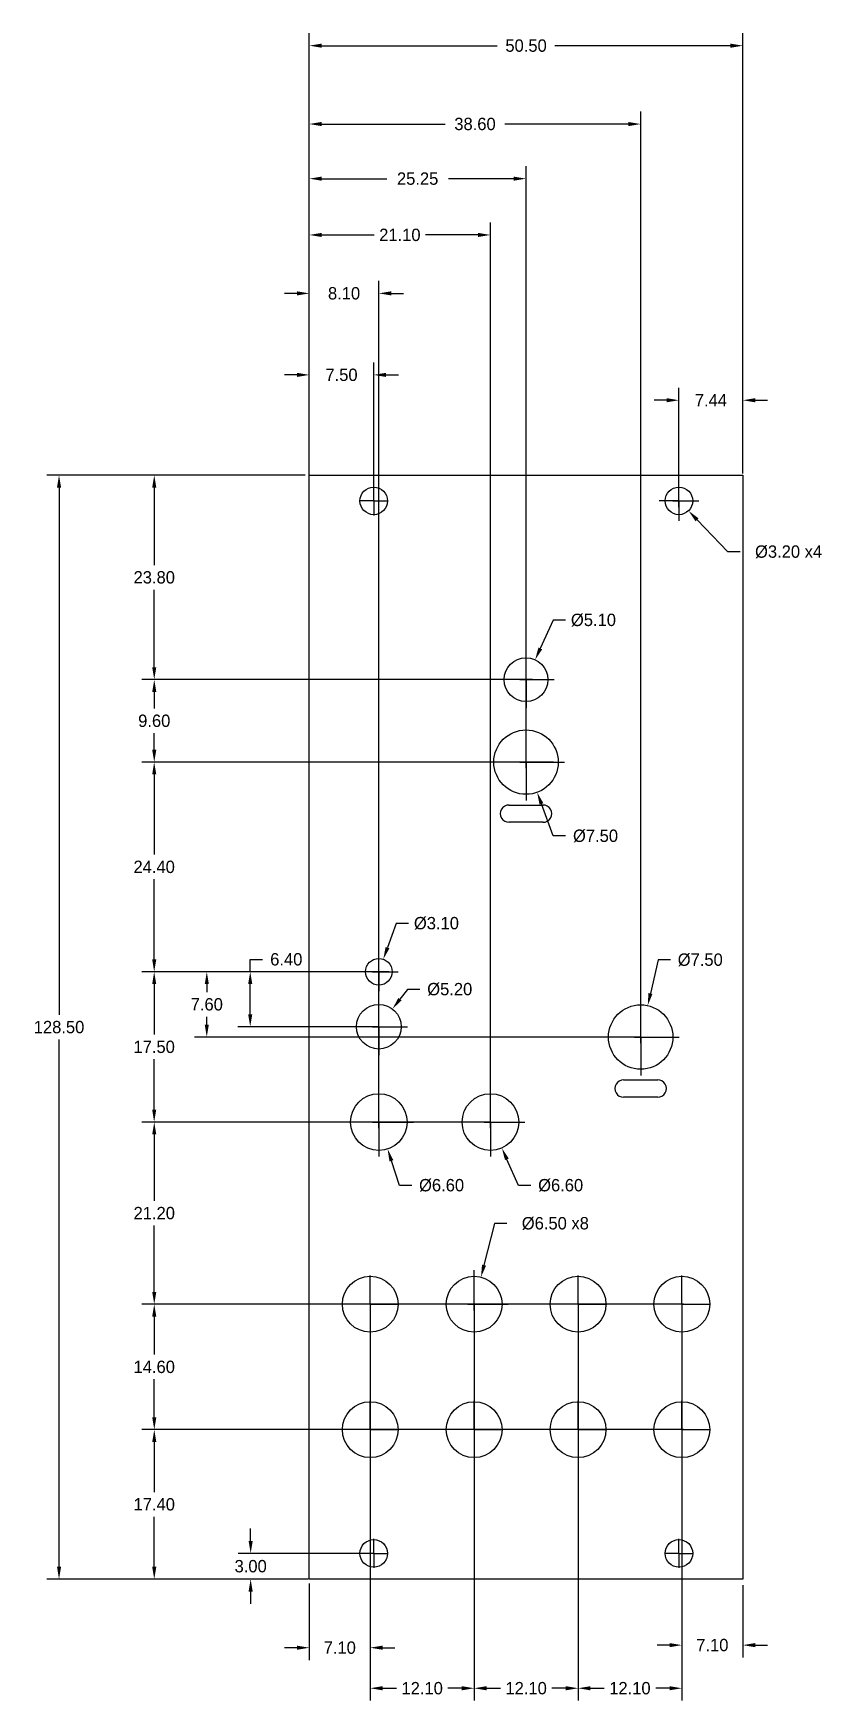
# Model space of a CAD drawing. Header units: millimetres. Extents: x -32 to 60, y -14 to 180.
import ezdxf

# ---------------------------------------------------------------- set-up
doc = ezdxf.new("R2010")
doc.units = ezdxf.units.MM
doc.header["$MEASUREMENT"] = 0
doc.header["$PDSIZE"] = -5
for name, color, linetype in [('Dimensions', 1, 'Continuous'), ('LamageArriere', 2, 'Continuous'), ('Panel', 7, 'Continuous')]:
    doc.layers.add(name, color=color, linetype=linetype)
doc.dimstyles.get("Standard").update_dxf_attribs({"dimscale": 8, "dimtxt": 0.18, "dimasz": 0.18, "dimexe": 0.18, "dimexo": 0.0625, "dimgap": 0.09, "dimtad": 0, "dimtih": 1, "dimtoh": 1, "dimzin": 0, "dimdsep": 46, "dimtxsty": 'Standard', "dimcen": -0.09, "dimadec": 0, "dimazin": 0, "dimtfac": 1, "dimtdec": 4, "dimtofl": 0, "dimtmove": 0, "dimatfit": 3, "dimfxl": 1, "dimtolj": 1, "dimtzin": 0, "dimarcsym": 0})

# ---------------------------------------------------------------- blocks, each defined once
blk = doc.blocks.new('*D193')
at = {"layer": 'Defpoints', "color": 0}
for p in [(0, 128.5), (-18.06, 104.7), (25.25, 104.7)]:
    blk.add_point(p, dxfattribs=at)
at = {"layer": 'Dimensions', "color": 0, "lineweight": -2}
for p, q in [((-0.5, 128.5), (-19.5, 128.5)), ((-18.06, 127.06), (-18.06, 118.04)), ((-18.06, 106.14), (-18.06, 115.16)), ((24.75, 104.7), (-19.5, 104.7))]:
    blk.add_line(p, q, dxfattribs=at)
at = {"layer": 'Dimensions', "color": 0}
for points in [[(-17.82, 127.06), (-18.3, 127.06), (-18.06, 128.5)], [(-18.3, 106.14), (-17.82, 106.14), (-18.06, 104.7)]]:
    blk.add_solid(points, dxfattribs=at)
at = {"layer": 'Dimensions', "color": 0, "insert": (-18.06, 116.6), "char_height": 1.44, "attachment_point": 5}
blk.add_mtext('\\A1;23.80', dxfattribs=at)
blk = doc.blocks.new('*D194')
at = {"layer": 'Defpoints', "color": 0}
for p in [(26.49, 104.7), (-18.06, 95.1), (26.49, 95.1)]:
    blk.add_point(p, dxfattribs=at)
at = {"layer": 'Dimensions', "color": 0, "lineweight": -2}
for p, q in [((25.99, 104.7), (-19.5, 104.7)), ((-18.06, 103.26), (-18.06, 101.34)), ((-18.06, 96.54), (-18.06, 98.46)), ((25.99, 95.1), (-19.5, 95.1))]:
    blk.add_line(p, q, dxfattribs=at)
at = {"layer": 'Dimensions', "color": 0}
for points in [[(-17.82, 103.26), (-18.3, 103.26), (-18.06, 104.7)], [(-18.3, 96.54), (-17.82, 96.54), (-18.06, 95.1)]]:
    blk.add_solid(points, dxfattribs=at)
at = {"layer": 'Dimensions', "color": 0, "insert": (-18.06, 99.9), "char_height": 1.44, "attachment_point": 5}
blk.add_mtext('\\A1;9.60', dxfattribs=at)
blk = doc.blocks.new('*D195')
at = {"layer": 'Defpoints', "color": 0}
for p in [(28.94, 95.1), (-18.07, 70.7), (8.1, 70.7)]:
    blk.add_point(p, dxfattribs=at)
at = {"layer": 'Dimensions', "color": 0, "lineweight": -2}
for p, q in [((28.44, 95.1), (-19.5, 95.1)), ((-18.07, 93.66), (-18.07, 84.34)), ((-18.07, 72.14), (-18.07, 81.46)), ((7.6, 70.7), (-19.5, 70.7))]:
    blk.add_line(p, q, dxfattribs=at)
at = {"layer": 'Dimensions', "color": 0}
for points in [[(-17.82, 93.66), (-18.3, 93.66), (-18.07, 95.1)], [(-18.3, 72.14), (-17.82, 72.14), (-18.07, 70.7)]]:
    blk.add_solid(points, dxfattribs=at)
at = {"layer": 'Dimensions', "color": 0, "insert": (-18.07, 82.9), "char_height": 1.44, "attachment_point": 5}
blk.add_mtext('\\A1;24.40', dxfattribs=at)
blk = doc.blocks.new('*D196')
at = {"layer": 'Defpoints', "color": 0}
for p in [(9.78, 70.7), (-18.07, 53.2), (8.1, 53.2)]:
    blk.add_point(p, dxfattribs=at)
at = {"layer": 'Dimensions', "color": 0, "lineweight": -2}
for p, q in [((9.28, 70.7), (-19.51, 70.7)), ((-18.07, 69.26), (-18.07, 63.39)), ((-18.07, 54.64), (-18.07, 60.51)), ((7.6, 53.2), (-19.51, 53.2))]:
    blk.add_line(p, q, dxfattribs=at)
at = {"layer": 'Dimensions', "color": 0}
for points in [[(-17.83, 69.26), (-18.3, 69.26), (-18.07, 70.7)], [(-18.3, 54.64), (-17.83, 54.64), (-18.07, 53.2)]]:
    blk.add_solid(points, dxfattribs=at)
at = {"layer": 'Dimensions', "color": 0, "insert": (-18.07, 61.95), "char_height": 1.44, "attachment_point": 5}
blk.add_mtext('\\A1;17.50', dxfattribs=at)
blk = doc.blocks.new('*D198')
at = {"layer": 'Defpoints', "color": 0}
for p in [(44.09, 32), (-18.06, 17.4), (44.09, 17.4)]:
    blk.add_point(p, dxfattribs=at)
at = {"layer": 'Dimensions', "color": 0, "lineweight": -2}
for p, q in [((43.59, 32), (-19.5, 32)), ((-18.06, 30.56), (-18.06, 26.14)), ((-18.06, 18.84), (-18.06, 23.26)), ((43.59, 17.4), (-19.5, 17.4))]:
    blk.add_line(p, q, dxfattribs=at)
at = {"layer": 'Dimensions', "color": 0}
for points in [[(-17.82, 30.56), (-18.3, 30.56), (-18.06, 32)], [(-18.3, 18.84), (-17.82, 18.84), (-18.06, 17.4)]]:
    blk.add_solid(points, dxfattribs=at)
at = {"layer": 'Dimensions', "color": 0, "insert": (-18.06, 24.7), "char_height": 1.44, "attachment_point": 5}
blk.add_mtext('\\A1;14.60', dxfattribs=at)
blk = doc.blocks.new('*D199')
at = {"layer": 'Defpoints', "color": 0}
for p in [(-18.06, 17.4), (43.15, 17.4), (0, 0)]:
    blk.add_point(p, dxfattribs=at)
at = {"layer": 'Dimensions', "color": 0, "lineweight": -2}
for p, q in [((42.65, 17.4), (-19.5, 17.4)), ((-18.06, 15.96), (-18.06, 10.14)), ((-18.06, 1.44), (-18.06, 7.26)), ((-0.5, 0), (-19.5, 0))]:
    blk.add_line(p, q, dxfattribs=at)
at = {"layer": 'Dimensions', "color": 0}
for points in [[(-17.82, 15.96), (-18.3, 15.96), (-18.06, 17.4)], [(-18.3, 1.44), (-17.82, 1.44), (-18.06, 0)]]:
    blk.add_solid(points, dxfattribs=at)
at = {"layer": 'Dimensions', "color": 0, "insert": (-18.06, 8.7), "char_height": 1.44, "attachment_point": 5}
blk.add_mtext('\\A1;17.40', dxfattribs=at)
blk = doc.blocks.new('*D200')
at = {"layer": 'Defpoints', "color": 0}
for p in [(7.5, 3), (-6.83, 0), (0.35, 0)]:
    blk.add_point(p, dxfattribs=at)
at = {"layer": 'Dimensions', "color": 0, "lineweight": -2}
for p, q in [((-6.83, 4.44), (-6.83, 5.88)), ((7, 3), (-8.27, 3)), ((-0.15, 0), (-8.27, 0)), ((-6.83, -1.44), (-6.83, -2.88))]:
    blk.add_line(p, q, dxfattribs=at)
at = {"layer": 'Dimensions', "color": 0}
for points in [[(-7.07, 4.44), (-6.59, 4.44), (-6.83, 3)], [(-6.59, -1.44), (-7.07, -1.44), (-6.83, 0)]]:
    blk.add_solid(points, dxfattribs=at)
at = {"layer": 'Dimensions', "color": 0, "insert": (-6.83, 1.5), "char_height": 1.44, "attachment_point": 5}
blk.add_mtext('\\A1;3.00', dxfattribs=at)
blk = doc.blocks.new('*D213')
at = {"layer": 'Defpoints', "color": 0}
for p in [(50.5, 137.22), (50.5, 128.5), (43.06, 125.5)]:
    blk.add_point(p, dxfattribs=at)
at = {"layer": 'Dimensions', "color": 0, "lineweight": -2}
for p, q in [((43.06, 126), (43.06, 138.66)), ((50.5, 129), (50.5, 138.66)), ((41.62, 137.22), (40.18, 137.22)), ((51.94, 137.22), (53.38, 137.22))]:
    blk.add_line(p, q, dxfattribs=at)
at = {"layer": 'Dimensions', "color": 0}
for points in [[(41.62, 136.98), (41.62, 137.46), (43.06, 137.22)], [(51.94, 137.46), (51.94, 136.98), (50.5, 137.22)]]:
    blk.add_solid(points, dxfattribs=at)
at = {"layer": 'Dimensions', "color": 0, "insert": (46.78, 137.22), "char_height": 1.44, "attachment_point": 5}
blk.add_mtext('\\A1;7.44', dxfattribs=at)
blk = doc.blocks.new('*D214')
at = {"layer": 'Defpoints', "color": 0}
for p in [(0, 140.17), (0, 128.5), (7.5, 125.5)]:
    blk.add_point(p, dxfattribs=at)
at = {"layer": 'Dimensions', "color": 0, "lineweight": -2}
for p, q in [((-1.44, 140.17), (-2.88, 140.17)), ((0, 129), (0, 141.61)), ((7.5, 126), (7.5, 141.61)), ((8.94, 140.17), (10.38, 140.17))]:
    blk.add_line(p, q, dxfattribs=at)
at = {"layer": 'Dimensions', "color": 0}
for points in [[(-1.44, 139.93), (-1.44, 140.41), (0, 140.17)], [(8.94, 140.41), (8.94, 139.93), (7.5, 140.17)]]:
    blk.add_solid(points, dxfattribs=at)
at = {"layer": 'Dimensions', "color": 0, "insert": (3.75, 140.17), "char_height": 1.44, "attachment_point": 5}
blk.add_mtext('\\A1;7.50', dxfattribs=at)
blk = doc.blocks.new('*D215')
at = {"layer": 'Defpoints', "color": 0}
for p in [(-6.88, 70.7), (8.05, 70.7), (8.11, 64.3)]:
    blk.add_point(p, dxfattribs=at)
at = {"layer": 'Dimensions', "color": 0, "lineweight": -2}
for p, q in [((-6.88, 72.14), (-5.44, 72.14)), ((-6.88, 70.7), (-6.88, 72.14)), ((7.55, 70.7), (-8.32, 70.7)), ((-6.88, 65.74), (-6.88, 69.26)), ((7.61, 64.3), (-8.32, 64.3))]:
    blk.add_line(p, q, dxfattribs=at)
at = {"layer": 'Dimensions', "color": 0}
for points in [[(-6.64, 69.26), (-7.12, 69.26), (-6.88, 70.7)], [(-7.12, 65.74), (-6.64, 65.74), (-6.88, 64.3)]]:
    blk.add_solid(points, dxfattribs=at)
at = {"layer": 'Dimensions', "color": 0, "insert": (-2.68, 72.14), "char_height": 1.44, "attachment_point": 5}
blk.add_mtext('\\A1;6.40', dxfattribs=at)
blk = doc.blocks.new('*D216')
at = {"layer": 'Defpoints', "color": 0}
for p in [(-11.94, 70.7), (8.1, 70.7), (38.6, 63.1)]:
    blk.add_point(p, dxfattribs=at)
at = {"layer": 'Dimensions', "color": 0, "lineweight": -2}
for p, q in [((7.6, 70.7), (-13.38, 70.7)), ((-11.94, 69.26), (-11.94, 68.34)), ((-11.94, 64.54), (-11.94, 65.46)), ((38.1, 63.1), (-13.38, 63.1))]:
    blk.add_line(p, q, dxfattribs=at)
at = {"layer": 'Dimensions', "color": 0}
for points in [[(-11.7, 69.26), (-12.18, 69.26), (-11.94, 70.7)], [(-12.18, 64.54), (-11.7, 64.54), (-11.94, 63.1)]]:
    blk.add_solid(points, dxfattribs=at)
at = {"layer": 'Dimensions', "color": 0, "insert": (-11.94, 66.9), "char_height": 1.44, "attachment_point": 5}
blk.add_mtext('\\A1;7.60', dxfattribs=at)
blk = doc.blocks.new('*D217')
at = {"layer": 'Defpoints', "color": 0}
for p in [(-17.95, 53.2), (21.11, 53.2), (43.41, 32)]:
    blk.add_point(p, dxfattribs=at)
at = {"layer": 'Dimensions', "color": 0, "lineweight": -2}
for p, q in [((20.61, 53.2), (-19.5, 53.2)), ((-18.06, 51.76), (-18.06, 44.04)), ((-18.06, 33.44), (-18.06, 41.16)), ((42.91, 32), (-19.5, 32))]:
    blk.add_line(p, q, dxfattribs=at)
at = {"layer": 'Dimensions', "color": 0}
for points in [[(-17.82, 51.76), (-18.3, 51.76), (-18.06, 53.2)], [(-18.3, 33.44), (-17.82, 33.44), (-18.06, 32)]]:
    blk.add_solid(points, dxfattribs=at)
at = {"layer": 'Dimensions', "color": 0, "insert": (-18.06, 42.6), "char_height": 1.44, "attachment_point": 5}
blk.add_mtext('\\A1;21.20', dxfattribs=at)
blk = doc.blocks.new('*D218')
at = {"layer": 'Defpoints', "color": 0}
for p in [(-0.1, 128.5), (-29.15, 0), (0, 0)]:
    blk.add_point(p, dxfattribs=at)
at = {"layer": 'Dimensions', "color": 0, "lineweight": -2}
for p, q in [((-0.6, 128.5), (-30.59, 128.5)), ((-29.15, 127.06), (-29.15, 65.69)), ((-29.15, 1.44), (-29.15, 62.81)), ((-0.5, 0), (-30.59, 0))]:
    blk.add_line(p, q, dxfattribs=at)
at = {"layer": 'Dimensions', "color": 0}
for points in [[(-28.91, 127.06), (-29.39, 127.06), (-29.15, 128.5)], [(-29.39, 1.44), (-28.91, 1.44), (-29.15, 0)]]:
    blk.add_solid(points, dxfattribs=at)
at = {"layer": 'Dimensions', "color": 0, "insert": (-29.15, 64.25), "char_height": 1.44, "attachment_point": 5}
blk.add_mtext('\\A1;128.50', dxfattribs=at)
blk = doc.blocks.new('*D222')
at = {"layer": 'Defpoints', "color": 0}
for p in [(7.1, 31.87), (19.2, 31.87), (19.2, -12.7)]:
    blk.add_point(p, dxfattribs=at)
at = {"layer": 'Dimensions', "color": 0, "lineweight": -2}
for p, q in [((7.1, 31.37), (7.1, -14.14)), ((19.2, 31.37), (19.2, -14.14)), ((8.54, -12.7), (10.15, -12.7)), ((17.76, -12.7), (16.15, -12.7))]:
    blk.add_line(p, q, dxfattribs=at)
at = {"layer": 'Dimensions', "color": 0}
for points in [[(8.54, -12.46), (8.54, -12.94), (7.1, -12.7)], [(17.76, -12.94), (17.76, -12.46), (19.2, -12.7)]]:
    blk.add_solid(points, dxfattribs=at)
at = {"layer": 'Dimensions', "color": 0, "insert": (13.15, -12.7), "char_height": 1.44, "attachment_point": 5}
blk.add_mtext('\\A1;12.10', dxfattribs=at)
blk = doc.blocks.new('*D223')
at = {"layer": 'Defpoints', "color": 0}
for p in [(19.21, 32.46), (31.31, 31.77), (31.31, -12.7)]:
    blk.add_point(p, dxfattribs=at)
at = {"layer": 'Dimensions', "color": 0, "lineweight": -2}
for p, q in [((19.21, 31.96), (19.21, -14.14)), ((31.31, 31.27), (31.31, -14.14)), ((20.65, -12.7), (22.26, -12.7)), ((29.87, -12.7), (28.26, -12.7))]:
    blk.add_line(p, q, dxfattribs=at)
at = {"layer": 'Dimensions', "color": 0}
for points in [[(20.65, -12.46), (20.65, -12.94), (19.21, -12.7)], [(29.87, -12.94), (29.87, -12.46), (31.31, -12.7)]]:
    blk.add_solid(points, dxfattribs=at)
at = {"layer": 'Dimensions', "color": 0, "insert": (25.26, -12.7), "char_height": 1.44, "attachment_point": 5}
blk.add_mtext('\\A1;12.10', dxfattribs=at)
blk = doc.blocks.new('*D224')
at = {"layer": 'Defpoints', "color": 0}
for p in [(31.31, 32.07), (43.41, 32), (43.41, -12.7)]:
    blk.add_point(p, dxfattribs=at)
at = {"layer": 'Dimensions', "color": 0, "lineweight": -2}
for p, q in [((31.31, 31.57), (31.31, -14.14)), ((43.41, 31.5), (43.41, -14.14)), ((32.74, -12.7), (34.35, -12.7)), ((41.97, -12.7), (40.35, -12.7))]:
    blk.add_line(p, q, dxfattribs=at)
at = {"layer": 'Dimensions', "color": 0}
for points in [[(32.74, -12.46), (32.74, -12.94), (31.31, -12.7)], [(41.97, -12.94), (41.97, -12.46), (43.41, -12.7)]]:
    blk.add_solid(points, dxfattribs=at)
at = {"layer": 'Dimensions', "color": 0, "insert": (37.35, -12.7), "char_height": 1.44, "attachment_point": 5}
blk.add_mtext('\\A1;12.10', dxfattribs=at)
blk = doc.blocks.new('*D225')
at = {"layer": 'Defpoints', "color": 0}
for p in [(43.4, 31.87), (50.5, -0.2), (50.5, -7.68)]:
    blk.add_point(p, dxfattribs=at)
at = {"layer": 'Dimensions', "color": 0, "lineweight": -2}
for p, q in [((43.4, 31.37), (43.4, -9.12)), ((50.5, -0.7), (50.5, -9.12)), ((41.96, -7.68), (40.52, -7.68)), ((51.94, -7.68), (53.38, -7.68))]:
    blk.add_line(p, q, dxfattribs=at)
at = {"layer": 'Dimensions', "color": 0}
for points in [[(41.96, -7.92), (41.96, -7.44), (43.4, -7.68)], [(51.94, -7.44), (51.94, -7.92), (50.5, -7.68)]]:
    blk.add_solid(points, dxfattribs=at)
at = {"layer": 'Dimensions', "color": 0, "insert": (46.95, -7.68), "char_height": 1.44, "attachment_point": 5}
blk.add_mtext('\\A1;7.10', dxfattribs=at)
blk = doc.blocks.new('*D226')
at = {"layer": 'Defpoints', "color": 0}
for p in [(7.1, 32.36), (0, 0), (0, -7.98)]:
    blk.add_point(p, dxfattribs=at)
at = {"layer": 'Dimensions', "color": 0, "lineweight": -2}
for p, q in [((7.1, 31.86), (7.1, -9.42)), ((0, -0.5), (0, -9.42)), ((-1.44, -7.98), (-2.88, -7.98)), ((8.54, -7.98), (9.98, -7.98))]:
    blk.add_line(p, q, dxfattribs=at)
at = {"layer": 'Dimensions', "color": 0}
for points in [[(-1.44, -8.22), (-1.44, -7.74), (0, -7.98)], [(8.54, -7.74), (8.54, -8.22), (7.1, -7.98)]]:
    blk.add_solid(points, dxfattribs=at)
at = {"layer": 'Dimensions', "color": 0, "insert": (3.55, -7.98), "char_height": 1.44, "attachment_point": 5}
blk.add_mtext('\\A1;7.10', dxfattribs=at)
blk = doc.blocks.new('*D228')
at = {"layer": 'Defpoints', "color": 0}
for p in [(0, 149.66), (0, 128.28), (8.1, 53.55)]:
    blk.add_point(p, dxfattribs=at)
at = {"layer": 'Dimensions', "color": 0, "lineweight": -2}
for p, q in [((-1.44, 149.66), (-2.88, 149.66)), ((0, 128.78), (0, 151.1)), ((8.1, 54.05), (8.1, 151.1)), ((9.54, 149.66), (10.98, 149.66))]:
    blk.add_line(p, q, dxfattribs=at)
at = {"layer": 'Dimensions', "color": 0}
for points in [[(-1.44, 149.42), (-1.44, 149.9), (0, 149.66)], [(9.54, 149.9), (9.54, 149.42), (8.1, 149.66)]]:
    blk.add_solid(points, dxfattribs=at)
at = {"layer": 'Dimensions', "color": 0, "insert": (4.05, 149.66), "char_height": 1.44, "attachment_point": 5}
blk.add_mtext('\\A1;8.10', dxfattribs=at)
blk = doc.blocks.new('*D231')
at = {"layer": 'Defpoints', "color": 0}
for p in [(0, 156.46), (0, 128.03), (21.1, 52.94)]:
    blk.add_point(p, dxfattribs=at)
at = {"layer": 'Dimensions', "color": 0, "lineweight": -2}
for p, q in [((0, 128.53), (0, 157.9)), ((21.1, 53.44), (21.1, 157.9)), ((1.44, 156.46), (7.55, 156.46)), ((19.66, 156.46), (13.55, 156.46))]:
    blk.add_line(p, q, dxfattribs=at)
at = {"layer": 'Dimensions', "color": 0}
for points in [[(1.44, 156.7), (1.44, 156.22), (0, 156.46)], [(19.66, 156.22), (19.66, 156.7), (21.1, 156.46)]]:
    blk.add_solid(points, dxfattribs=at)
at = {"layer": 'Dimensions', "color": 0, "insert": (10.55, 156.46), "char_height": 1.44, "attachment_point": 5}
blk.add_mtext('\\A1;21.10', dxfattribs=at)
blk = doc.blocks.new('*D233')
at = {"layer": 'Defpoints', "color": 0}
for p in [(0, 169.37), (0, 128.53), (38.6, 63.1)]:
    blk.add_point(p, dxfattribs=at)
at = {"layer": 'Dimensions', "color": 0, "lineweight": -2}
for p, q in [((0, 129.03), (0, 170.81)), ((38.6, 63.6), (38.6, 170.81)), ((1.44, 169.37), (15.82, 169.37)), ((37.16, 169.37), (22.78, 169.37))]:
    blk.add_line(p, q, dxfattribs=at)
at = {"layer": 'Dimensions', "color": 0}
for points in [[(1.44, 169.61), (1.44, 169.13), (0, 169.37)], [(37.16, 169.13), (37.16, 169.61), (38.6, 169.37)]]:
    blk.add_solid(points, dxfattribs=at)
at = {"layer": 'Dimensions', "color": 0, "insert": (19.3, 169.37), "char_height": 1.44, "attachment_point": 5}
blk.add_mtext('\\A1;38.60', dxfattribs=at)
blk = doc.blocks.new('*D234')
at = {"layer": 'Defpoints', "color": 0}
for p in [(50.5, 178.49), (0, 128.21), (50.5, 128.21)]:
    blk.add_point(p, dxfattribs=at)
at = {"layer": 'Dimensions', "color": 0, "lineweight": -2}
for p, q in [((0, 128.71), (0, 179.93)), ((50.5, 128.71), (50.5, 179.93)), ((1.44, 178.49), (21.89, 178.49)), ((49.06, 178.49), (28.61, 178.49))]:
    blk.add_line(p, q, dxfattribs=at)
at = {"layer": 'Dimensions', "color": 0}
for points in [[(1.44, 178.73), (1.44, 178.25), (0, 178.49)], [(49.06, 178.25), (49.06, 178.73), (50.5, 178.49)]]:
    blk.add_solid(points, dxfattribs=at)
at = {"layer": 'Dimensions', "color": 0, "insert": (25.25, 178.49), "char_height": 1.44, "attachment_point": 5}
blk.add_mtext('\\A1;50.50', dxfattribs=at)
blk = doc.blocks.new('*D235')
at = {"layer": 'Defpoints', "color": 0}
for p in [(0, 163.01), (0, 128.14), (25.25, 94.73)]:
    blk.add_point(p, dxfattribs=at)
at = {"layer": 'Dimensions', "color": 0, "lineweight": -2}
for p, q in [((0, 128.64), (0, 164.45)), ((25.25, 95.23), (25.25, 164.45)), ((1.44, 163.01), (9.02, 163.01)), ((23.8, 163.01), (16.22, 163.01))]:
    blk.add_line(p, q, dxfattribs=at)
at = {"layer": 'Dimensions', "color": 0}
for points in [[(1.44, 163.25), (1.44, 162.77), (0, 163.01)], [(23.8, 162.77), (23.8, 163.25), (25.25, 163.01)]]:
    blk.add_solid(points, dxfattribs=at)
at = {"layer": 'Dimensions', "color": 0, "insert": (12.62, 163.01), "char_height": 1.44, "attachment_point": 5}
blk.add_mtext('\\A1;25.25', dxfattribs=at)
blk = doc.blocks.new('*D237')
at = {"layer": 'Defpoints', "color": 0}
for p in [(41.95, 126.65), (44.17, 124.35)]:
    blk.add_point(p, dxfattribs=at)
at = {"layer": 'Dimensions', "color": 0}
for p, q in [((43.06, 126.94), (43.06, 127.82)), ((43.06, 124.78), (43.06, 126.22)), ((41.62, 125.5), (40.74, 125.5)), ((42.34, 125.5), (43.78, 125.5)), ((44.5, 125.5), (45.38, 125.5)), ((43.06, 124.06), (43.06, 123.18))]:
    blk.add_line(p, q, dxfattribs=at)
at = {"layer": 'Dimensions', "color": 0, "lineweight": -2}
for p, q in [((48.75, 119.58), (45.17, 123.31)), ((50.19, 119.58), (48.75, 119.58))]:
    blk.add_line(p, q, dxfattribs=at)
at = {"layer": 'Dimensions', "color": 0}
blk.add_solid([(45.34, 123.48), (44.99, 123.14), (44.17, 124.35)], dxfattribs=at)
at = {"layer": 'Dimensions', "color": 0, "insert": (55.83, 119.58), "char_height": 1.44, "attachment_point": 5}
blk.add_mtext('\\A1;%%c3.20 x4', dxfattribs=at)
blk = doc.blocks.new('*D238')
at = {"layer": 'Defpoints', "color": 0}
for p in [(26.31, 107.02), (24.18, 102.38)]:
    blk.add_point(p, dxfattribs=at)
at = {"layer": 'Dimensions', "color": 0, "lineweight": -2}
for p, q in [((28.42, 111.63), (26.91, 108.33)), ((29.86, 111.63), (28.42, 111.63))]:
    blk.add_line(p, q, dxfattribs=at)
at = {"layer": 'Dimensions', "color": 0}
for p, q in [((25.25, 106.14), (25.25, 107.97)), ((25.25, 103.98), (25.25, 105.42)), ((23.8, 104.7), (21.98, 104.7)), ((24.53, 104.7), (25.96, 104.7)), ((25.25, 103.26), (25.25, 101.43)), ((26.69, 104.7), (28.52, 104.7))]:
    blk.add_line(p, q, dxfattribs=at)
blk.add_solid([(26.69, 108.43), (27.13, 108.23), (26.31, 107.02)], dxfattribs=at)
at = {"layer": 'Dimensions', "color": 0, "insert": (33.1, 111.63), "char_height": 1.44, "attachment_point": 5}
blk.add_mtext('\\A1;%%c5.10', dxfattribs=at)
blk = doc.blocks.new('*D239')
at = {"layer": 'Defpoints', "color": 0}
for p in [(23.95, 98.62), (26.54, 91.58)]:
    blk.add_point(p, dxfattribs=at)
at = {"layer": 'Dimensions', "color": 0}
for p, q in [((25.25, 96.54), (25.25, 99.57)), ((23.8, 95.1), (20.78, 95.1)), ((24.53, 95.1), (25.96, 95.1)), ((25.25, 94.38), (25.25, 95.82)), ((26.69, 95.1), (29.71, 95.1)), ((25.25, 93.66), (25.25, 90.63))]:
    blk.add_line(p, q, dxfattribs=at)
at = {"layer": 'Dimensions', "color": 0, "lineweight": -2}
for p, q in [((28.42, 86.5), (27.04, 90.23)), ((29.86, 86.5), (28.42, 86.5))]:
    blk.add_line(p, q, dxfattribs=at)
at = {"layer": 'Dimensions', "color": 0}
blk.add_solid([(27.27, 90.31), (26.82, 90.15), (26.54, 91.58)], dxfattribs=at)
at = {"layer": 'Dimensions', "color": 0, "insert": (33.34, 86.5), "char_height": 1.44, "attachment_point": 5}
blk.add_mtext('\\A1;%%c7.50', dxfattribs=at)
blk = doc.blocks.new('*D240')
at = {"layer": 'Defpoints', "color": 0}
for p in [(8.62, 72.16), (7.58, 69.24)]:
    blk.add_point(p, dxfattribs=at)
at = {"layer": 'Dimensions', "color": 0, "lineweight": -2}
for p, q in [((10.13, 76.33), (9.11, 73.51)), ((11.57, 76.33), (10.13, 76.33))]:
    blk.add_line(p, q, dxfattribs=at)
at = {"layer": 'Dimensions', "color": 0}
for p, q in [((8.1, 72.14), (8.1, 72.97)), ((6.66, 70.7), (5.83, 70.7)), ((7.38, 70.7), (8.82, 70.7)), ((8.1, 69.98), (8.1, 71.42)), ((9.54, 70.7), (10.37, 70.7)), ((8.1, 69.26), (8.1, 68.43))]:
    blk.add_line(p, q, dxfattribs=at)
blk.add_solid([(8.89, 73.59), (9.34, 73.43), (8.62, 72.16)], dxfattribs=at)
at = {"layer": 'Dimensions', "color": 0, "insert": (14.81, 76.33), "char_height": 1.44, "attachment_point": 5}
blk.add_mtext('\\A1;%%c3.10', dxfattribs=at)
blk = doc.blocks.new('*D241')
at = {"layer": 'Defpoints', "color": 0}
for p in [(9.68, 66.36), (6.52, 62.24)]:
    blk.add_point(p, dxfattribs=at)
at = {"layer": 'Dimensions', "color": 0, "lineweight": -2}
for p, q in [((11.44, 68.65), (10.56, 67.5)), ((12.88, 68.65), (11.44, 68.65))]:
    blk.add_line(p, q, dxfattribs=at)
at = {"layer": 'Dimensions', "color": 0}
for p, q in [((8.1, 65.74), (8.1, 67.62)), ((6.66, 64.3), (4.78, 64.3)), ((7.38, 64.3), (8.82, 64.3)), ((8.1, 63.58), (8.1, 65.02)), ((9.54, 64.3), (11.42, 64.3)), ((8.1, 62.86), (8.1, 60.98))]:
    blk.add_line(p, q, dxfattribs=at)
blk.add_solid([(10.37, 67.65), (10.75, 67.36), (9.68, 66.36)], dxfattribs=at)
at = {"layer": 'Dimensions', "color": 0, "insert": (16.36, 68.65), "char_height": 1.44, "attachment_point": 5}
blk.add_mtext('\\A1;%%c5.20', dxfattribs=at)
blk = doc.blocks.new('*D242')
at = {"layer": 'Defpoints', "color": 0}
for p in [(7.08, 56.34), (9.12, 50.06)]:
    blk.add_point(p, dxfattribs=at)
at = {"layer": 'Dimensions', "color": 0}
for p, q in [((8.1, 54.64), (8.1, 57.22)), ((6.66, 53.2), (4.08, 53.2)), ((7.38, 53.2), (8.82, 53.2)), ((8.1, 52.48), (8.1, 53.92)), ((9.54, 53.2), (12.12, 53.2)), ((8.1, 51.76), (8.1, 49.18))]:
    blk.add_line(p, q, dxfattribs=at)
at = {"layer": 'Dimensions', "color": 0, "lineweight": -2}
for p, q in [((10.49, 45.83), (9.57, 48.69)), ((11.93, 45.83), (10.49, 45.83))]:
    blk.add_line(p, q, dxfattribs=at)
at = {"layer": 'Dimensions', "color": 0}
blk.add_solid([(9.79, 48.77), (9.34, 48.62), (9.12, 50.06)], dxfattribs=at)
at = {"layer": 'Dimensions', "color": 0, "insert": (15.41, 45.83), "char_height": 1.44, "attachment_point": 5}
blk.add_mtext('\\A1;%%c6.60', dxfattribs=at)
blk = doc.blocks.new('*D243')
at = {"layer": 'Defpoints', "color": 0}
for p in [(19.77, 56.22), (22.43, 50.18)]:
    blk.add_point(p, dxfattribs=at)
at = {"layer": 'Dimensions', "color": 0}
for p, q in [((21.1, 54.64), (21.1, 57.22)), ((19.66, 53.2), (17.08, 53.2)), ((20.38, 53.2), (21.82, 53.2)), ((21.1, 52.48), (21.1, 53.92)), ((22.54, 53.2), (25.12, 53.2)), ((21.1, 51.76), (21.1, 49.18))]:
    blk.add_line(p, q, dxfattribs=at)
at = {"layer": 'Dimensions', "color": 0, "lineweight": -2}
for p, q in [((24.36, 45.83), (23.02, 48.86)), ((25.8, 45.83), (24.36, 45.83))]:
    blk.add_line(p, q, dxfattribs=at)
at = {"layer": 'Dimensions', "color": 0}
blk.add_solid([(23.24, 48.96), (22.8, 48.77), (22.43, 50.18)], dxfattribs=at)
at = {"layer": 'Dimensions', "color": 0, "insert": (29.28, 45.83), "char_height": 1.44, "attachment_point": 5}
blk.add_mtext('\\A1;%%c6.60', dxfattribs=at)
blk = doc.blocks.new('*D244')
at = {"layer": 'Defpoints', "color": 0}
for p in [(39.42, 66.76), (37.78, 59.44)]:
    blk.add_point(p, dxfattribs=at)
at = {"layer": 'Dimensions', "color": 0, "lineweight": -2}
for p, q in [((40.62, 72.08), (39.74, 68.16)), ((42.06, 72.08), (40.62, 72.08))]:
    blk.add_line(p, q, dxfattribs=at)
at = {"layer": 'Dimensions', "color": 0}
for p, q in [((38.6, 64.54), (38.6, 67.57)), ((37.16, 63.1), (34.13, 63.1)), ((37.88, 63.1), (39.32, 63.1)), ((38.6, 62.38), (38.6, 63.82)), ((40.04, 63.1), (43.07, 63.1)), ((38.6, 61.66), (38.6, 58.63))]:
    blk.add_line(p, q, dxfattribs=at)
blk.add_solid([(39.51, 68.22), (39.97, 68.11), (39.42, 66.76)], dxfattribs=at)
at = {"layer": 'Dimensions', "color": 0, "insert": (45.54, 72.08), "char_height": 1.44, "attachment_point": 5}
blk.add_mtext('\\A1;%%c7.50', dxfattribs=at)
blk = doc.blocks.new('*D245')
at = {"layer": 'Defpoints', "color": 0}
for p in [(20, 35.15), (18.4, 28.85)]:
    blk.add_point(p, dxfattribs=at)
at = {"layer": 'Dimensions', "color": 0, "lineweight": -2}
for p, q in [((21.58, 41.4), (20.35, 36.55)), ((23.02, 41.4), (21.58, 41.4))]:
    blk.add_line(p, q, dxfattribs=at)
at = {"layer": 'Dimensions', "color": 0}
for p, q in [((19.2, 33.44), (19.2, 35.97)), ((17.76, 32), (15.23, 32)), ((18.48, 32), (19.92, 32)), ((19.2, 31.28), (19.2, 32.72)), ((20.64, 32), (23.17, 32)), ((19.2, 30.56), (19.2, 28.03))]:
    blk.add_line(p, q, dxfattribs=at)
blk.add_solid([(20.12, 36.6), (20.59, 36.49), (20, 35.15)], dxfattribs=at)
at = {"layer": 'Dimensions', "color": 0, "insert": (28.66, 41.4), "char_height": 1.44, "attachment_point": 5}
blk.add_mtext('\\A1;%%c6.50 x8', dxfattribs=at)

msp = doc.modelspace()

# ---------------------------------------------------------------- linework, layer by layer
at = {"layer": 'Dimensions'}
for p, q in [((7.5, 125.5), (7.5, 127.19)), ((43.06, 125.5), (43.06, 127.19)), ((7.5, 125.5), (5.81, 125.5)), ((7.5, 125.5), (9.19, 125.5)), ((7.5, 125.5), (7.5, 123.81)), ((43.06, 125.5), (41.37, 125.5)), ((43.06, 125.5), (44.75, 125.5)), ((43.06, 125.5), (43.06, 123.81)), ((25.245, 104.7), (25.245, 107.34)), ((24.9, 104.7), (22.26, 104.7)), ((24.905, 104.7), (22.265, 104.7)), ((25.205, 104.7), (22.565, 104.7)), ((25.245, 104.7), (22.605, 104.7)), ((24.9, 104.7), (27.54, 104.7)), ((25.205, 104.7), (27.845, 104.7)), ((25.245, 104.7), (27.885, 104.7)), ((25.245, 104.7), (25.245, 102.06)), ((25.245, 95.1), (25.245, 98.94)), ((24.9, 95.1), (21.06, 95.1)), ((24.905, 95.1), (21.065, 95.1)), ((25.205, 95.1), (21.365, 95.1)), ((25.205, 95.1), (21.365, 95.1)), ((25.245, 95.1), (21.405, 95.1)), ((24.9, 95.1), (28.74, 95.1)), ((24.905, 95.1), (28.745, 95.1)), ((25.205, 95.1), (29.045, 95.1)), ((25.205, 95.1), (29.045, 95.1)), ((25.245, 95.1), (29.085, 95.1)), ((25.245, 95.1), (25.245, 91.26)), ((8.1, 70.7), (8.1, 72.34)), ((8.1, 70.7), (6.46, 70.7)), ((8.1, 70.7), (9.74, 70.7)), ((8.1, 70.7), (8.1, 69.06)), ((8.1, 64.3), (8.1, 66.99)), ((38.6, 63.1), (38.6, 66.94)), ((8.1, 64.3), (5.41, 64.3)), ((8.105, 64.3), (5.415, 64.3)), ((8.1, 64.3), (10.79, 64.3)), ((8.1, 64.3), (8.1, 61.61)), ((8.105, 64.3), (10.795, 64.3)), ((38.6, 63.1), (34.76, 63.1)), ((38.605, 63.1), (34.765, 63.1)), ((38.6, 63.1), (42.44, 63.1)), ((38.6, 63.1), (38.6, 59.26)), ((8.1, 53.2), (8.1, 56.49)), ((21.1, 53.2), (21.1, 56.49)), ((8.1, 53.2), (4.81, 53.2)), ((8.105, 53.2), (4.815, 53.2)), ((8.1, 53.2), (11.39, 53.2)), ((8.1, 53.2), (8.1, 49.91)), ((8.105, 53.2), (11.395, 53.2)), ((21.1, 53.2), (17.81, 53.2)), ((21.105, 53.2), (17.815, 53.2)), ((21.1, 53.2), (24.39, 53.2)), ((21.1, 53.2), (21.1, 49.91)), ((21.105, 53.2), (24.395, 53.2)), ((7.1, 32), (7.1, 35.34)), ((19.2, 32), (19.2, 35.34)), ((31.3, 32), (31.3, 35.34)), ((43.4, 32), (43.4, 35.34)), ((7.1, 32), (3.76, 32)), ((7.1, 32), (3.76, 32)), ((7.105, 32), (3.765, 32)), ((7.1, 32), (10.44, 32)), ((7.1, 32), (10.44, 32)), ((7.1, 32), (7.1, 28.66)), ((7.105, 32), (10.445, 32)), ((19.2, 32), (15.86, 32)), ((19.205, 32), (15.865, 32)), ((19.2, 32), (22.54, 32)), ((19.2, 32), (19.2, 28.66)), ((19.205, 32), (22.545, 32)), ((31.3, 32), (27.96, 32)), ((31.305, 32), (27.965, 32)), ((31.3, 32), (34.64, 32)), ((31.3, 32), (31.3, 28.66)), ((31.305, 32), (34.645, 32)), ((43.4, 32), (40.06, 32)), ((43.405, 32), (40.065, 32)), ((43.4, 32), (46.74, 32)), ((43.4, 32), (43.4, 28.66)), ((7.1, 17.4), (7.1, 20.74)), ((19.2, 17.4), (19.2, 20.74)), ((31.3, 17.4), (31.3, 20.74)), ((43.405, 17.4), (43.405, 20.74)), ((7.1, 17.4), (3.76, 17.4)), ((7.1, 17.4), (10.44, 17.4)), ((7.1, 17.4), (7.1, 14.06)), ((19.2, 17.4), (15.86, 17.4)), ((19.2, 17.4), (22.54, 17.4)), ((19.2, 17.4), (19.2, 14.06)), ((31.3, 17.4), (27.96, 17.4)), ((31.3, 17.4), (34.64, 17.4)), ((31.3, 17.4), (31.3, 14.06)), ((43.405, 17.4), (40.065, 17.4)), ((43.405, 17.4), (46.745, 17.4)), ((43.405, 17.4), (43.405, 14.06)), ((7.5, 3), (7.5, 4.69)), ((43.06, 3), (43.06, 4.69)), ((7.5, 3), (5.81, 3)), ((7.5, 3), (9.19, 3)), ((7.5, 3), (7.5, 1.31)), ((43.06, 3), (41.37, 3)), ((43.06, 3), (44.75, 3)), ((43.06, 3), (43.06, 1.31))]:
    msp.add_line(p, q, dxfattribs=at)
at = {"layer": 'LamageArriere'}
for points in [[(23.245, 90.101), (27.243, 90.101)], [(27.243, 88.1), (23.245, 88.1)], [(36.6, 58.101), (40.598, 58.101)], [(40.598, 56.1), (36.6, 56.1)]]:
    msp.add_lwpolyline(points, dxfattribs=at)
for centre, radius, start, end in [((23.245, 89.101), 1.001, 88.6735, 271.3265), ((27.243, 89.101), 1.002, 267.58034, 92.41966), ((36.6, 57.101), 1.001, 88.6735, 271.3265), ((40.598, 57.101), 1.002, 267.58034, 92.41966)]:
    msp.add_arc(centre, radius, start, end, dxfattribs=at)
at = {"layer": 'Panel'}
msp.add_lwpolyline([(0, 0), (0, 128.5), (50.5, 128.5), (50.5, 0)], close=True, dxfattribs=at)
for centre, radius in [((7.5, 125.5), 1.6), ((43.06, 125.5), 1.6), ((25.245, 104.7), 2.55), ((25.245, 95.1), 3.75), ((8.1, 70.7), 1.55), ((8.1, 64.3), 2.6), ((38.6, 63.1), 3.75), ((8.1, 53.2), 3.3), ((21.1, 53.2), 3.3), ((7.1, 32), 3.25), ((19.2, 32), 3.25), ((31.3, 32), 3.25), ((43.4, 32), 3.25), ((7.1, 17.4), 3.25), ((19.2, 17.4), 3.25), ((31.3, 17.4), 3.25), ((43.4, 17.4), 3.25), ((7.5, 3), 1.6), ((43.06, 3), 1.6)]:
    msp.add_circle(centre, radius, dxfattribs=at)

# ---------------------------------------------------------------- dimensions: what is measured, and where the dimension line sits
at = {"layer": 'Dimensions'}
for base, p1, p2, picture, middle in [((50.5, 178.486), (0, 128.215), (50.5, 128.215), '*D234', (25.25, 178.486)), ((0, 169.373), (38.6, 63.1), (0, 128.532), '*D233', (19.3, 169.373)), ((0, 163.01212694), (25.245, 94.728485028), (0, 128.141299131), '*D235', (12.6225, 163.01212694)), ((0, 156.464), (21.1, 52.945), (0, 128.032), '*D231', (10.55, 156.464)), ((0, 149.66), (8.1, 53.552), (0, 128.275), '*D228', (4.05, 149.66)), ((0, 140.171), (7.5, 125.5), (0, 128.5), '*D214', (3.75, 140.171)), ((50.5, 137.222), (43.06, 125.5), (50.5, 128.5), '*D213', (46.78, 137.222)), ((0, -7.98), (7.1, 32.358), (0, 0), '*D226', (3.55, -7.98)), ((19.2, -12.704), (7.1, 31.872), (19.2, 31.872), '*D222', (13.15, -12.704)), ((31.305, -12.704), (19.205, 32.455), (31.305, 31.775), '*D223', (25.255, -12.704)), ((43.405, -12.704), (31.305, 32.066), (43.405, 32), '*D224', (37.355, -12.704)), ((50.5, -7.682), (43.4, 31.872), (50.5, -0.204), '*D225', (46.95, -7.682))]:
    dim = msp.add_linear_dim(base=base, p1=p1, p2=p2, dimstyle='Standard', dxfattribs=at)
    dim.commit()
    dim.dimension.update_dxf_attribs({"geometry": picture, "text_midpoint": middle})
for base, p1, p2, picture, middle in [((-29.148, 0), (-0.102, 128.5), (0, 0), '*D218', (-29.148, 64.25)), ((-18.061, 104.7), (0, 128.5), (25.245, 104.7), '*D193', (-18.061, 116.6)), ((-18.061, 95.1), (26.494, 104.7), (26.494, 95.1), '*D194', (-18.061, 99.9)), ((-6.883, 70.7), (8.105, 64.3), (8.047, 70.7), '*D215', (-2.683, 72.14)), ((-18.065, 53.2), (9.782, 70.7), (8.1, 53.2), '*D196', (-18.065, 61.95)), ((-11.943, 70.7), (38.605, 63.1), (8.1, 70.7), '*D216', (-11.943, 66.9)), ((-18.06, 17.4), (44.094, 32), (44.094, 17.4), '*D198', (-18.06, 24.7)), ((-18.06, 17.4), (0, 0), (43.154, 17.4), '*D199', (-18.06, 8.7)), ((-6.828, 0), (7.5, 3), (0.35, 0), '*D200', (-6.828, 1.5))]:
    dim = msp.add_linear_dim(base=base, p1=p1, p2=p2, angle=90, dimstyle='Standard', dxfattribs=at)
    dim.commit()
    dim.dimension.update_dxf_attribs({"geometry": picture, "text_midpoint": middle})
for p1, p2, override, picture, middle in [((41.951, 126.653), (44.169, 124.347), {"dimpost": ' x4'}, '*D237', (55.834, 119.579)), ((18.401, 28.85), (19.999, 35.15), {"dimpost": ' x8'}, '*D245', (28.664, 41.397))]:
    dim = msp.add_diameter_dim_2p(p1=p1, p2=p2, dimstyle='Standard', override=override, dxfattribs=at)
    dim.commit()
    dim.dimension.update_dxf_attribs({"geometry": picture, "text_midpoint": middle, "dimtype": 163})
for p1, p2, picture, middle in [((24.182, 102.382), (26.308, 107.018), '*D238', (33.103, 111.632)), ((23.946, 98.618), (26.544, 91.582), '*D239', (33.343, 86.495)), ((7.575, 69.241), (8.625, 72.159), '*D240', (14.805, 76.33)), ((37.776, 59.442), (39.424, 66.758), '*D244', (45.542, 72.079)), ((6.517, 62.238), (9.683, 66.362), '*D241', (16.357, 68.647)), ((7.08, 56.338), (9.12, 50.062), '*D242', (15.415, 45.833)), ((19.766, 56.218), (22.434, 50.182), '*D243', (29.277, 45.833))]:
    dim = msp.add_diameter_dim_2p(p1=p1, p2=p2, dimstyle='Standard', dxfattribs=at)
    dim.commit()
    dim.dimension.update_dxf_attribs({"geometry": picture, "text_midpoint": middle, "dimtype": 163})
for base, p1, p2, picture, middle in [((-18.065, 70.7), (28.942, 95.1), (8.1, 70.7), '*D195', (-18.065, 82.9)), ((-18.06, 53.2), (43.405, 32), (21.105, 53.2), '*D217', (-18.06, 42.6))]:
    dim = msp.add_linear_dim(base=base, p1=p1, p2=p2, angle=90, dimstyle='Standard', dxfattribs=at)
    dim.commit()
    dim.dimension.update_dxf_attribs({"geometry": picture, "text_midpoint": middle, "dimtype": 160})

doc.saveas('drawing.dxf')
